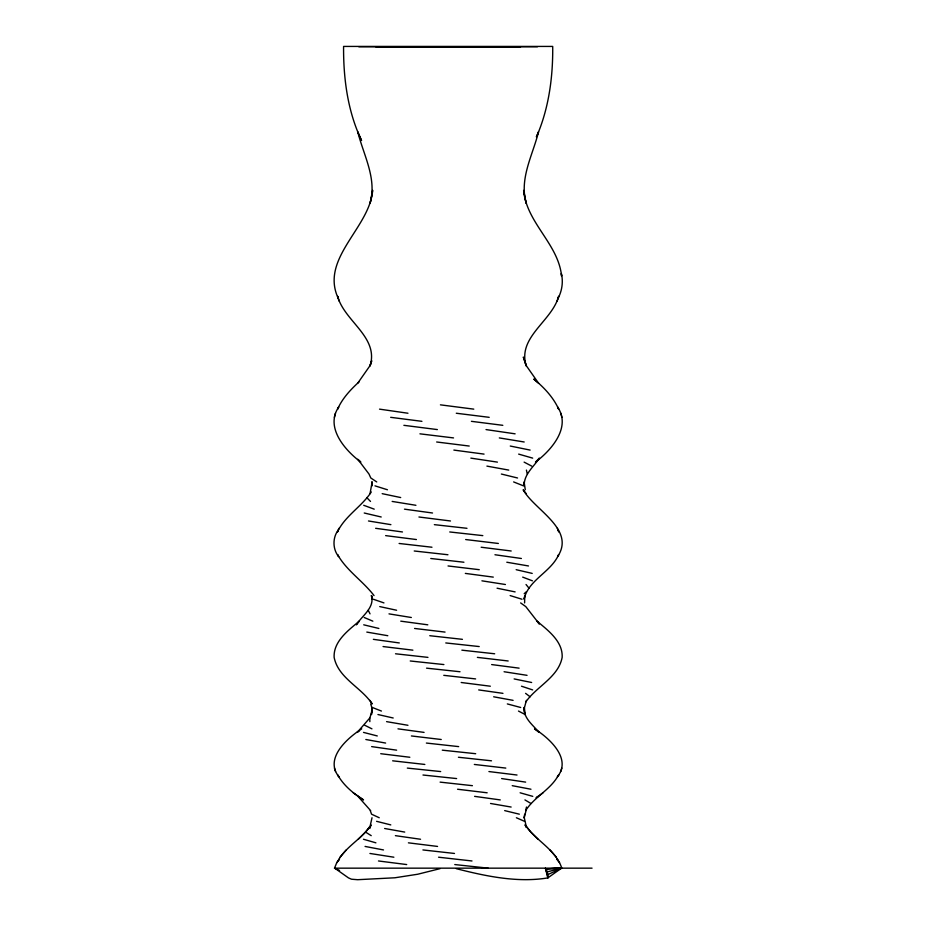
<?xml version="1.0" encoding="UTF-8"?>
<svg xmlns="http://www.w3.org/2000/svg" width="926" height="926" viewBox="0 0 926 926"><rect width="100%" height="100%" fill="white"/><g stroke="black" fill="none" stroke-linecap="round" stroke-linejoin="round"><path stroke-width="1.39" d="M561.561 868.16L547.81 877.894L547.822 874.607L545.426 868.31L547.81 877.894C517.657 882.987 485.722 876.181 456.205 868.646M372.067 711.052L372.183 707.487L371.488 714.525L371.801 707.487L370.701 703.922M372.02 817.751L370.388 824.904M359.265 381.686C350.699 389.499 342.296 398.4 337.62 409.142L338.719 407C324.818 427.337 345.016 450.302 360.816 462.12L358.86 460.129M526.026 810.609L524.266 817.751L525.899 824.904M558.818 775.016L557.383 776.798C572.21 758.544 548.944 737.872 534.557 728.843L539.059 732.397C532.959 724.977 523.34 718.194 524.104 707.487L524.799 714.525L524.486 707.487L526.396 700.357M523.908 817.751L524.729 814.185M526.5 807.044L525.655 810.609C534.429 796.742 550.808 789.6 558.528 775.016M370.03 493.662L372.148 481.925L372.078 485.849L371.858 481.925M335.444 413.239L334.39 417.325M372.044 711.052L369.798 717.997L357.228 732.397L359.485 730.614M557.128 301.124L558.691 296.216C551.908 321.426 517.24 336.925 526.2 365.944L523.329 357.066L526.477 365.944L538.712 383.422M560.762 771.555L561.851 768.094M371.731 360.874L370.087 365.944C379.047 336.925 344.379 321.426 337.596 296.216L339.159 301.124M526.257 493.662L523.155 489.761C534.059 509.786 575.891 529.163 557.626 556.619L558.621 554.743C550.877 572.28 528.271 579.884 524.058 599.249L524.764 595.58L524.602 602.919M339.576 870.498L334.506 868.16L336.717 862.766L339.448 859.096L336.717 862.766M369.833 828.492L370.666 826.096M371.604 360.874L369.81 365.944L357.575 383.422M338.974 528.306L337.446 531.964C345.004 515.944 361.661 506.684 371.291 491.984M536.374 136.782L538.538 131.851C532.716 155.232 519.139 178.591 526.211 203.326L523.63 190.362C526.535 222.969 558.413 243.862 561.584 276.11L561.341 273.54C563.436 281.909 561.978 291.134 557.892 298.681M537.728 382.554L533.816 379.093C543.875 387.288 553.285 397.231 558.667 409.142L557.568 407C571.469 427.326 551.271 450.302 535.471 462.12L539.372 458.127C533.689 466.878 523.711 474.436 524.209 485.849L524.139 481.925L525.262 489.761M536.513 136.782C548.852 108.539 553.03 77.089 552.706 46.427L343.581 46.427C343.338 78.409 347.655 111.398 361.545 140.474L357.749 131.851C363.571 155.232 377.148 178.591 370.076 203.326L372.657 190.362C369.81 227.958 319.424 258.655 338.395 298.681M337.932 860.972C345.896 846.341 362.17 838.852 371.083 824.904L365.481 832.08L358.269 839.257M369.891 700.357L372.171 703.922C361.314 687.323 338.233 678.133 334.136 657.379C333.267 641.463 348.361 630.305 359.276 621.161L356.325 624.818C362.031 615.663 374.741 607.988 371.523 595.58L372.229 599.249L371.361 595.58M338.198 530.135C332.446 537.74 332.596 549.245 338.661 556.619L337.666 554.743C346.671 570.717 362.969 581.053 374.035 595.58M525.841 701.885C536.64 686.374 558.378 677.276 562.151 657.379C563.02 641.463 547.926 630.305 537.011 621.161L539.221 623.904M346.266 849.941L339.992 857.21M524.185 593.74L526.13 591.899M538.33 796.36L536.096 797.784L543.041 792.795M361.73 728.843C347.308 738.103 324.112 758.463 338.904 776.798L337.759 775.016C343.65 785.503 353.431 793.582 363.524 799.914L353.246 792.795M440.081 868.646L417.719 874.237L394.904 877.779L357.633 879.7L351.498 879.214L348.477 877.894L334.726 868.16M547.046 871.979L561.341 868.16L546.271 868.889L547.822 874.607L561.781 868.16C555.704 849.35 535.622 840.704 525.204 824.904L526.037 827.3M546.271 868.889L560.242 868.16M358.813 46.775L520.62 46.763M375.667 46.763L537.474 46.775M334.506 868.16L592.05 868.16M407.324 768.094L440.672 771.555M422.985 775.016L456.622 778.569M410.23 660.979L443.89 664.567M426.55 668.155L460.002 671.744M442.281 750.164L475.675 753.706M458.428 757.26L491.498 760.813M454.782 864.56L488.199 868.16M445.776 642.945L479.205 646.556M449.747 531.964L482.816 535.622M429.78 635.711L462.421 639.334M461.866 650.168L494.669 653.779M395.529 653.779L427.962 657.379M426.377 743.057L458.671 746.611M440.105 782.123L472.41 785.676M434.352 524.648L466.982 528.306M414.235 550.993L447.941 554.743M443.774 675.332L475.617 678.92M422.916 849.941L454.481 853.459M438.565 857.21L471.994 860.972M430.775 558.494L463.926 562.232M392.647 760.813L424.837 764.448M399.118 543.469L431.967 547.231M474.332 764.448L505.804 768.094M477.376 657.379L508.166 660.979M448.045 565.96L479.251 569.687M414.582 628.453L445.047 632.088M411.399 735.95L441.227 739.504M465.674 539.545L498.35 543.469M383.063 646.556L412.88 650.168M457.56 789.241L487.169 792.795M419.941 433.831L453.532 437.917M380.725 753.706L409.824 757.26M456.298 413.239L489.194 417.325M436.655 441.991L469.227 446.043M488.928 771.555L517.032 775.016M408.412 842.834L437.547 846.433M418.934 516.997L450.476 520.979M481.161 547.231L511.187 550.993M471.415 421.33L502.818 425.323M403.875 425.323L437.361 429.583M385.644 535.622L416.399 539.545M461.194 682.497L490.329 686.212M378.479 860.972L406.699 864.56M440.429 404.847L473.776 409.142M390.668 417.325L421.92 421.33M491.648 664.567L519.104 668.155M465.338 573.402L493.28 577.118M453.867 450.082L484.055 454.11M400.761 621.161L427.8 624.818M397.983 728.843L424.073 732.397M404.477 509.161L432.523 513.004M375.643 528.306L402.474 531.964M373.352 639.334L399.314 642.945M474.61 796.36L500.26 799.914M494.959 554.743L521.373 558.494M478.696 689.916L502.957 693.354M371.65 746.611L396.629 750.164M395.402 835.657L420.543 839.257M379.533 409.142L407.961 413.239M486.034 429.583L515.111 433.831M501.637 778.569L525.644 782.123M470.848 458.127L497.424 462.12M504.08 671.744L527.056 675.332M481.914 580.822L505.411 584.514M369.937 853.459L393.874 857.21M392.161 501.429L415.924 505.295M389.001 613.869L411.329 617.503M499.322 437.917L524.185 441.991M368.49 520.979L390.888 524.648M506.8 562.232L528.491 565.96M386.582 721.643L407.949 725.289M366.812 632.088L387.809 635.711M490.537 803.479L511.14 807.044M384.649 828.492L404.731 832.08M365.839 739.504L385.621 743.057M486.914 466.114L508.733 470.084M493.662 696.792L513.097 700.357M512.24 785.676L530.968 789.241M365.075 846.433L383.514 849.941M510.272 446.043L530.123 450.082M497.065 588.207L515.122 591.899M514.138 678.92L531.64 682.497M382.183 493.662L400.692 497.551M379.753 606.588L396.594 610.246M377.947 714.525L393.191 717.997M516.164 569.687L532.218 573.402M364.231 513.004L381.211 516.997M363.721 624.818L378.861 628.453M504.67 810.609L519.347 814.185M501.371 474.043L517.541 477.99M376.593 821.327L390.784 824.904M363.524 732.397L377.276 735.95M507.332 703.922L520.69 707.487M520.123 792.795L532.763 796.36M518.653 454.11L532.682 458.127M363.49 839.257L375.898 842.834M510.157 595.58L521.998 599.249M374.972 485.849L387.438 489.761M521.5 686.212L532.658 689.916M373.375 599.249L383.954 602.919M363.71 505.295L374.22 509.161M522.681 577.118L532.415 580.822M372.356 707.487L381.431 711.052M513.629 481.925L523.468 485.849M364.219 617.503L372.842 621.161M516.384 817.751L524.51 821.327M379.243 817.751L371.558 814.185L370.261 810.609M364.809 725.289L371.939 728.843M518.491 711.052L525.158 714.525M524.116 462.12L531.721 466.114M524.949 799.914L530.968 803.479M365.527 832.08L371.222 835.657M376.732 481.925L370.805 477.99L368.999 474.043L357.783 459.261M520.632 602.919L525.771 606.588L539.152 623.777M525.586 693.354L530.135 696.792M538.018 839.257L530.806 832.08L525.204 824.904M357.957 796.36L370.631 810.609M366.719 497.551L370.504 501.429M556.294 857.21L550.021 849.941M558.39 860.972L556.839 859.096L559.57 862.766M526.037 584.514L529.035 588.207M368.247 610.246L370.03 613.869M545.426 868.31L547.335 873.774L547.185 872.385L547.81 877.894M557.313 528.306L558.841 531.964L558.089 530.135M334.436 768.094L335.525 771.555M561.897 417.325L560.843 413.239M526.419 470.084L527.288 474.043M369.798 717.997L369.844 721.643"/></g></svg>
